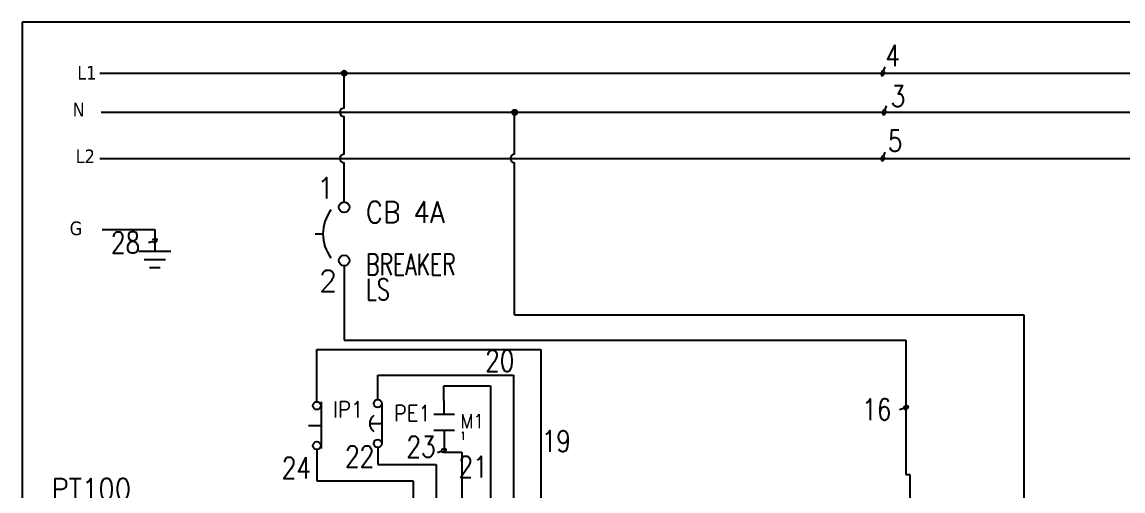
# Model space of a CAD drawing. Header units: millimetres. Extents: x 123.5 to 144.3, y 105.4 to 121.6.
# Drawn here: x 123.51 to 136.42, y 116.09 to 121.59 of the extents above; entities that cross this region are included whole.
import ezdxf
from ezdxf.enums import TextEntityAlignment as Align

# ---------------------------------------------------------------- set-up
doc = ezdxf.new("R2010")
doc.units = ezdxf.units.MM
doc.linetypes.add('HIDDEN2', pattern=[0.1875, 0.125, -0.0625])
for name, color, linetype in [('BLK_12AWG', 7, 'Continuous'), ('DESC', 250, 'Continuous'), ('MISC', 7, 'Continuous'), ('SYMS', 7, 'Continuous'), ('TAGS', 250, 'Continuous'), ('TERMS', 250, 'Continuous'), ('WIREFIXED', 7, 'Continuous'), ('WIRES', 7, 'Continuous'), ('XREFCHILD', 134, 'Continuous')]:
    doc.layers.add(name, color=color, linetype=linetype)
doc.styles.get("Standard").update_dxf_attribs({"font": 'tahoma.ttf'})
doc.styles.add('WD', font='romans.shx')

# ---------------------------------------------------------------- blocks, each defined once
blk = doc.blocks.new('VGND2')
for p, q in [((0.09375, 0), (-0.09375, 0)), ((-0.0625, -0.046875), (0.0625, -0.046875)), ((-0.03125, -0.09375), (0.03125, -0.09375))]:
    blk.add_line(p, q)
at = {"style": 'WD', "flags": 1}
blk.add_attdef('X2TERM01', (0, 0), '', height=0.01, dxfattribs=at)
blk = doc.blocks.new('VCB1')
at = {"linetype": 'HIDDEN2'}
blk.add_line((-0.1712, 0), (-0.125, 0), dxfattribs=at)
for centre in [(0, 0.1562), (0, -0.1562)]:
    blk.add_circle(centre, 0.0312)
blk.add_arc((0.1094, 0), 0.2344, 143.1301, 216.8699)
at = {"style": 'WD'}
for tag, p, width in [('INST', (0.2188, 0.3883), 0.7), ('LOC', (0.2188, 0.2188), 0.7), ('TAG1', (0.1269, 0.0644), 0.9), ('XREF', (0.1287, -0.09), 0.7), ('DESC1', (0.1287, -0.242), 0.7), ('DESC2', (0.1287, -0.3893), 0.7)]:
    blk.add_attdef(tag, p, '', height=0.125, dxfattribs=dict(at, width=width))
at = {"linetype": 'Continuous', "style": 'WD'}
for tag, height, flags, p in [('TERM01', 0.125, 8, (-0.055, 0.2066)), ('CAT', 0.01, 9, (-0.1421, -0.0731)), ('MFG', 0.01, 9, (-0.1421, -0.0881))]:
    blk.add_attdef(tag, text='', height=height, dxfattribs=dict(at, flags=flags)).set_placement(p, align=Align.RIGHT)
at = {"color": 7, "style": 'WD', "flags": 1}
for tag, p in [('X2TERM01', (0, 0.1875)), ('X8TERM02', (0, -0.1875))]:
    blk.add_attdef(tag, p, '', height=0.0125, dxfattribs=at)
at = {"style": 'WD', "width": 0.7}
blk.add_attdef('RATING1', text='', height=0.125, dxfattribs=at).set_placement((-0.1875, 0.0625), align=Align.RIGHT)
at = {"color": 7, "style": 'WD'}
for tag, p in [('X4LINK', (-0.25, 0)), ('X1LINK', (0, 0))]:
    blk.add_attdef(tag, p, '', height=0.01, dxfattribs=at)
at = {"style": 'WD', "flags": 9}
for tag, p in [('FAMILY', (-0.1421, -0.0365)), ('CONTACT', (-0.1288, -0.1291))]:
    blk.add_attdef(tag, text='', height=0.01, dxfattribs=at).set_placement(p, align=Align.RIGHT)
at = {"linetype": 'Continuous', "style": 'WD', "flags": 9}
blk.add_attdef('ASSYCODE', text='', height=0.01, dxfattribs=at).set_placement((-0.1533, -0.1061), align=Align.CENTER)
at = {"linetype": 'Continuous', "style": 'WD', "flags": 8}
blk.add_attdef('TERM02', text='', height=0.125, dxfattribs=at).set_placement((-0.0407, -0.2134), align=Align.TOP_RIGHT)
blk = doc.blocks.new('WDDOT')
for radius in [0.03, 0.0187, 0.00929]:
    blk.add_circle((0, 0), radius)
blk = doc.blocks.new('VPB12')
for p, q in [((0.0335, 0.1849), (0.0335, -0.1801)), ((-0.0644, 0), (0.0335, 0))]:
    blk.add_line(p, q)
for centre in [(0, 0.1562), (0, -0.1562)]:
    blk.add_circle(centre, 0.0312)
at = {"style": 'WD'}
for tag, p, width in [('INST', (0.1269, 0.3902), 0.7), ('LOC', (0.1269, 0.2206), 0.7), ('TAG1', (0.1269, 0.0644), 0.9), ('XREF', (0.1287, -0.09), 0.7), ('DESC1', (0.1287, -0.242), 0.7), ('DESC2', (0.1287, -0.3982), 0.7)]:
    blk.add_attdef(tag, p, '', height=0.125, dxfattribs=dict(at, width=width))
at = {"linetype": 'Continuous', "style": 'WD'}
for tag, height, flags, p in [('TERM01', 0.125, 8, (-0.055, 0.2223)), ('MFG', 0.01, 9, (0.0141, -0.0881)), ('CAT', 0.01, 9, (0.0141, -0.0731))]:
    blk.add_attdef(tag, text='', height=height, dxfattribs=dict(at, flags=flags)).set_placement(p, align=Align.RIGHT)
at = {"color": 7, "style": 'WD', "flags": 1}
for tag, p in [('X2TERM01', (0, 0.1875)), ('X8TERM02', (0, -0.1875))]:
    blk.add_attdef(tag, p, '', height=0.0125, dxfattribs=at)
at = {"color": 7, "style": 'WD'}
for tag, p in [('X4LINK', (-0.125, 0)), ('X1LINK', (0.125, 0))]:
    blk.add_attdef(tag, p, '', height=0.01, dxfattribs=at)
at = {"style": 'WD'}
for tag, flags, p in [('CONTACT', 1, (0.0141, -0.0531)), ('FAMILY', 9, (0.0141, -0.0365))]:
    blk.add_attdef(tag, text='', height=0.01, dxfattribs=dict(at, flags=flags)).set_placement(p, align=Align.RIGHT)
at = {"linetype": 'Continuous', "style": 'WD', "flags": 9}
blk.add_attdef('ASSYCODE', text='', height=0.01, dxfattribs=at).set_placement((-0.001, -0.1054), align=Align.CENTER)
at = {"linetype": 'Continuous', "style": 'WD', "flags": 8}
blk.add_attdef('TERM02', text='', height=0.125, dxfattribs=at).set_placement((-0.0407, -0.2291), align=Align.TOP_RIGHT)
blk = doc.blocks.new('VPB12M')
for p, q in [((0.0343, -0.1562), (0.0343, 0.1562)), ((-0.0646, 0), (0.0343, 0))]:
    blk.add_line(p, q)
for centre in [(0, 0.1562), (0, -0.1562)]:
    blk.add_circle(centre, 0.0312)
blk.add_arc((0.0156, 0), 0.0781, 126.8699, 233.1301)
at = {"style": 'WD'}
for tag, p, width in [('INST', (0.1269, 0.3434), 0.7), ('LOC', (0.1269, 0.1738), 0.7), ('TAG1', (0.1269, 0.0175), 0.9), ('XREF', (0.1287, -0.1369), 0.7), ('DESC1', (0.1287, -0.2889), 0.7), ('DESC2', (0.1287, -0.4451), 0.7)]:
    blk.add_attdef(tag, p, '', height=0.125, dxfattribs=dict(at, width=width))
at = {"linetype": 'Continuous', "style": 'WD'}
for tag, height, flags, p in [('TERM01', 0.125, 8, (-0.055, 0.2066)), ('MFG', 0.01, 9, (-0.1109, -0.0881)), ('CAT', 0.01, 9, (-0.1109, -0.0731))]:
    blk.add_attdef(tag, text='', height=height, dxfattribs=dict(at, flags=flags)).set_placement(p, align=Align.RIGHT)
at = {"color": 7, "style": 'WD', "flags": 1}
for tag, p in [('X2TERM01', (0, 0.1875)), ('X8TERM02', (0, -0.1875))]:
    blk.add_attdef(tag, p, '', height=0.0125, dxfattribs=at)
at = {"color": 7, "style": 'WD'}
for tag, p in [('X4LINK', (-0.1406, 0)), ('X1LINK', (0.125, 0))]:
    blk.add_attdef(tag, p, '', height=0.01, dxfattribs=at)
at = {"style": 'WD'}
for tag, flags, p in [('CONTACT', 1, (-0.1109, -0.0531)), ('FAMILY', 9, (-0.1109, -0.0365))]:
    blk.add_attdef(tag, text='', height=0.01, dxfattribs=dict(at, flags=flags)).set_placement(p, align=Align.RIGHT)
at = {"linetype": 'Continuous', "style": 'WD', "flags": 9}
blk.add_attdef('ASSYCODE', text='', height=0.01, dxfattribs=at).set_placement((-0.1247, -0.1056), align=Align.CENTER)
at = {"linetype": 'Continuous', "style": 'WD', "flags": 8}
blk.add_attdef('TERM02', text='', height=0.125, dxfattribs=at).set_placement((-0.0407, -0.2134), align=Align.TOP_RIGHT)
blk = doc.blocks.new('VVR1TZR')
for p, q in [((0, 0.125), (0, 0.2168)), ((-0.0625, 0.0312), (0.0625, 0.0938)), ((0.0625, 0.0938), (0, 0.125)), ((-0.1406, -0.0312), (-0.1406, 0.0312)), ((-0.1406, 0.0312), (-0.0625, 0)), ((-0.0625, 0), (-0.1406, -0.0312)), ((0.0625, -0.0312), (-0.0625, 0.0312)), ((-0.0625, -0.0938), (0.0625, -0.0312)), ((0, -0.125), (-0.0625, -0.0938)), ((0, -0.125), (0, -0.2168))]:
    blk.add_line(p, q)
for centre in [(0, 0.249), (0, -0.249)]:
    blk.add_circle(centre, 0.0322)
at = {"style": 'WD', "width": 0.7}
for tag, p in [('INST', (0.1562, 0.5599)), ('LOC', (0.1562, 0.3903))]:
    blk.add_attdef(tag, text='', height=0.125, dxfattribs=at).set_placement(p, align=Align.TOP_LEFT)
at = {"linetype": 'Continuous', "style": 'WD', "flags": 8}
for tag, p in [('TERM01', (-0.0625, 0.2812)), ('TERM03', (-0.0781, 0.0469))]:
    blk.add_attdef(tag, text='', height=0.125, dxfattribs=at).set_placement(p, align=Align.RIGHT)
at = {"color": 7, "style": 'WD', "flags": 1}
for tag, p in [('X4TERM01', (-0.0312, 0.25)), ('X2TERM01', (0, 0.2812)), ('X1TERM01', (0.0312, 0.25)), ('X4TERM03', (-0.1406, 0)), ('X4TERM02', (-0.0312, -0.25)), ('X1TERM02', (0.0312, -0.25)), ('X8TERM02', (0, -0.2812))]:
    blk.add_attdef(tag, p, '', height=0.0125, dxfattribs=at)
at = {"style": 'WD'}
for tag, p, width in [('RATING1', (0.1562, 0.1091), 0.9), ('TAG1', (0.1531, -0.0472), 0.9), ('DESC1', (0.1562, -0.2034), 0.7), ('DESC2', (0.1562, -0.3597), 0.7)]:
    blk.add_attdef(tag, p, '', height=0.125, dxfattribs=dict(at, width=width))
at = {"style": 'WD', "flags": 9}
blk.add_attdef('FAMILY', text='', height=0.01, dxfattribs=at).set_placement((-0.2191, -0.0659), align=Align.CENTER)
at = {"linetype": 'Continuous', "style": 'WD', "flags": 9}
blk.add_attdef('ASSYCODE', text='', height=0.01, dxfattribs=at).set_placement((-0.2188, -0.125), align=Align.CENTER)
for tag, p in [('MFG', (-0.2211, -0.0986)), ('CAT', (-0.2211, -0.0835))]:
    blk.add_attdef(tag, text='', height=0.01, dxfattribs=at).set_placement(p, align=Align.MIDDLE)
at = {"linetype": 'Continuous', "style": 'WD', "flags": 8}
blk.add_attdef('TERM02', text='', height=0.125, dxfattribs=at).set_placement((-0.0625, -0.2812), align=Align.TOP_RIGHT)
blk = doc.blocks.new('WD_WNH')
at = {"linetype": 'Continuous', "style": 'WD', "width": 0.8}
blk.add_attdef('WIRENO', text='', height=0.125, dxfattribs=at).set_placement((0, 0.0625), align=Align.CENTER)
at = {"style": 'WD', "flags": 1}
for tag, p in [('W01USER', (0, 0.0781)), ('W02USER', (0, 0.0703)), ('W03USER', (0, 0.0625)), ('W04USER', (0, 0.0547)), ('W05USER', (0, 0.0469)), ('W06USER', (0, 0.0391)), ('W07USER', (0, 0.0312)), ('W08USER', (0, 0.0234)), ('W09USER', (0, 0.0156)), ('W10USER', (0, 0.0078))]:
    blk.add_attdef(tag, text='', height=0.005, dxfattribs=at).set_placement(p, align=Align.CENTER)
blk = doc.blocks.new('WD_WNV')
at = {"style": 'WD', "flags": 1}
for tag, p in [('W01USER', (-0.0625, 0.0938)), ('W02USER', (-0.0625, 0.0859)), ('W03USER', (-0.0625, 0.0781)), ('W04USER', (-0.0625, 0.0703)), ('W05USER', (-0.0625, 0.0625)), ('W06USER', (-0.0625, 0.0547)), ('W07USER', (-0.0625, 0.0469)), ('W08USER', (-0.0625, 0.0391)), ('W09USER', (-0.0625, 0.0312)), ('W10USER', (-0.0625, 0.0234))]:
    blk.add_attdef(tag, text='', height=0.005, dxfattribs=at).set_placement(p, align=Align.CENTER)
at = {"linetype": 'Continuous', "style": 'WD', "width": 0.8}
blk.add_attdef('WIRENO', text='', height=0.125, dxfattribs=at).set_placement((-0.05, 0), align=Align.MIDDLE_RIGHT)
blk = doc.blocks.new('VMS21')
at = {"linetype": 'Continuous'}
for p, q in [((-0.08, 0.0625), (0.08, 0.0625)), ((-0.08, -0.0625), (0.08, -0.0625))]:
    blk.add_line(p, q, dxfattribs=at)
at = {"linetype": 'Continuous', "style": 'WD', "width": 0.9, "flags": 8}
blk.add_attdef('TERM01', text='', height=0.0625, dxfattribs=at).set_placement((-0.0312, 0.125), align=Align.RIGHT)
at = {"style": 'WD'}
for tag, p, height, width in [('INST', (0.125, 0.1785), 0.0625, 0.7), ('LOC', (0.125, 0.0938), 0.0625, 0.7), ('TAG2', (0.1269, -0.045), 0.1094, 0.9), ('XREF', (0.1287, -0.1369), 0.0625, 0.7), ('DESC1', (0.1287, -0.2264), 0.0625, 0.7), ('DESC2', (0.1287, -0.3112), 0.0625, 0.7)]:
    blk.add_attdef(tag, p, '', height=height, dxfattribs=dict(at, width=width))
for tag, p, flags in [('FAMILY', (-0.1808, 0.0031), 9), ('CONTACT', (-0.1808, -0.0135), 1)]:
    blk.add_attdef(tag, p, '', height=0.01, dxfattribs=dict(at, flags=flags))
at = {"color": 7, "style": 'WD'}
for tag, p in [('X4LINK', (-0.1406, 0)), ('X1LINK', (0.125, 0))]:
    blk.add_attdef(tag, p, '', height=0.01, dxfattribs=at)
at = {"color": 7, "style": 'WD', "flags": 1}
for tag, p in [('X2TERM01', (0, 0.0625)), ('X8TERM02', (0, -0.0625))]:
    blk.add_attdef(tag, p, '', height=0.0109, dxfattribs=at)
at = {"linetype": 'Continuous', "style": 'WD', "width": 0.9, "flags": 8}
blk.add_attdef('TERM02', text='', height=0.0625, dxfattribs=at).set_placement((-0.0312, -0.125), align=Align.TOP_RIGHT)

msp = doc.modelspace()

# ---------------------------------------------------------------- linework, layer by layer
at = {"color": 7, "linetype": 'Continuous'}
for p, q in [((144.256, 121.59), (123.506, 121.59)), ((123.506, 121.59), (123.506, 105.405))]:
    msp.add_line(p, q, dxfattribs=at)
at = {"layer": 'BLK_12AWG'}
for p, q in [((124.418, 120.99), (142.793, 120.99)), ((127.286, 120.581), (127.286, 120.99)), ((124.433, 120.531), (142.808, 120.531)), ((127.286, 120.04), (127.286, 120.481)), ((124.418, 119.99), (142.793, 119.99)), ((127.286, 119.48), (127.286, 119.94))]:
    msp.add_line(p, q, dxfattribs=at)
for centre in [(127.286, 120.531), (127.286, 119.99)]:
    msp.add_arc(centre, 0.05, 90, 270, dxfattribs=at)
at = {"layer": 'WIREFIXED'}
for points in [[(133.631, 121.065), (133.616, 121.02), (133.596, 121.01), (133.586, 120.98), (133.596, 120.96), (133.616, 120.97), (133.625, 121), (133.621, 121.01)], [(133.645, 120.606), (133.63, 120.561), (133.611, 120.551), (133.601, 120.521), (133.611, 120.501), (133.63, 120.511), (133.64, 120.541), (133.635, 120.551)], [(133.631, 120.065), (133.616, 120.02), (133.596, 120.01), (133.586, 119.98), (133.596, 119.96), (133.616, 119.97), (133.625, 120), (133.621, 120.01)], [(124.988, 119.002), (125.033, 119.017), (125.053, 119.007), (125.083, 119.017), (125.093, 119.037), (125.073, 119.047), (125.043, 119.037), (125.038, 119.027)], [(133.803, 117.044), (133.848, 117.059), (133.868, 117.049), (133.898, 117.059), (133.908, 117.079), (133.888, 117.089), (133.858, 117.079), (133.853, 117.069)], [(128.379, 116.54), (128.425, 116.555), (128.444, 116.545), (128.474, 116.555), (128.484, 116.575), (128.464, 116.585), (128.434, 116.575), (128.429, 116.565)]]:
    msp.add_lwpolyline(points, dxfattribs=at)
at = {"layer": 'WIRES'}
for p, q in [((129.286, 120.04), (129.286, 120.531)), ((129.286, 118.155), (129.286, 119.94)), ((124.447, 119.158), (125.063, 119.158)), ((125.063, 119.158), (125.063, 118.897)), ((127.286, 118.73), (127.286, 117.856)), ((129.286, 118.155), (135.26, 118.155)), ((135.26, 118.155), (135.26, 113.31)), ((127.286, 117.856), (133.878, 117.856)), ((133.878, 117.856), (133.878, 116.283)), ((126.965, 117.136), (126.965, 117.748)), ((126.965, 117.748), (129.592, 117.748)), ((129.592, 117.748), (129.592, 115.476)), ((127.679, 117.161), (127.679, 117.449)), ((127.679, 117.449), (129.274, 117.449)), ((129.274, 117.449), (129.274, 115.428)), ((128.454, 117.151), (128.454, 117.321)), ((128.454, 117.321), (129.003, 117.321)), ((129.003, 117.321), (129.003, 115.396)), ((128.459, 116.989), (128.459, 117.151)), ((128.459, 116.801), (128.459, 116.542)), ((126.965, 116.574), (126.965, 116.208)), ((127.679, 116.599), (127.679, 116.399)), ((128.454, 116.542), (128.668, 116.542)), ((128.668, 116.542), (128.668, 115.444)), ((127.679, 116.399), (128.366, 116.399)), ((128.366, 116.399), (128.366, 115.46)), ((133.878, 116.283), (133.923, 116.283)), ((133.923, 116.283), (133.923, 114.837)), ((126.965, 116.208), (128.095, 116.208)), ((128.095, 116.208), (128.095, 115.444))]:
    msp.add_line(p, q, dxfattribs=at)
msp.add_arc((129.286, 119.99), 0.05, 90, 270, dxfattribs=at)

# ---------------------------------------------------------------- block references
at = {"layer": 'SYMS'}
for p in [(127.286, 120.99), (129.286, 120.531)]:
    msp.add_blockref('WDDOT', p, dxfattribs=at)
ref = msp.add_blockref('VCB1', (127.286, 119.105), dxfattribs=dict(at, xscale=2, yscale=2, zscale=2))
ref.add_attrib('DESC2', 'LS', (127.543, 118.326), dxfattribs={"layer": 'DESC', "height": 0.25, "style": 'WD', "width": 0.7})
ref.add_attrib('DESC1', 'BREAKER', (127.543, 118.621), dxfattribs={"layer": 'DESC', "height": 0.25, "style": 'WD', "width": 0.7})
ref.add_attrib('TAG1', 'CB 4A', (127.54, 119.234), dxfattribs={"layer": 'TAGS', "height": 0.25, "style": 'WD', "width": 0.9})
ref.add_attrib('TERM02', '2', dxfattribs={"layer": 'TERMS', "linetype": 'Continuous', "height": 0.25, "style": 'WD', "flags": 8}).set_placement((127.204, 118.678), align=Align.TOP_RIGHT)
ref.add_attrib('TERM01', '1', dxfattribs={"layer": 'TERMS', "linetype": 'Continuous', "height": 0.25, "style": 'WD', "flags": 8}).set_placement((127.176, 119.518), align=Align.RIGHT)
at = {"layer": 'SYMS', "xscale": 2, "yscale": 2, "zscale": 2}
msp.add_blockref('VGND2', (125.063, 118.897), dxfattribs=at)
at = {"layer": 'SYMS'}
ref = msp.add_blockref('VPB12', (126.965, 116.855), dxfattribs=dict(at, xscale=1.5, yscale=1.5, zscale=1.5))
ref.add_attrib('TAG1', 'IP1', (127.155, 116.951), dxfattribs={"layer": 'TAGS', "height": 0.1875, "style": 'WD', "width": 0.9})
ref = msp.add_blockref('VPB12M', (127.679, 116.88), dxfattribs=dict(at, xscale=1.5, yscale=1.5, zscale=1.5))
ref.add_attrib('TAG1', 'PE1', (127.869, 116.906), dxfattribs={"layer": 'TAGS', "height": 0.1875, "style": 'WD', "width": 0.9})
ref = msp.add_blockref('VMS21', (128.459, 116.895), dxfattribs=dict(at, xscale=1.5, yscale=1.5, zscale=1.5))
ref.add_attrib('XREF', '1', (128.652, 116.69), dxfattribs={"layer": 'XREFCHILD', "height": 0.0938, "style": 'WD', "width": 0.7})
ref.add_attrib('TAG2', 'M1', (128.65, 116.827), dxfattribs={"layer": 'TAGS', "height": 0.1641, "style": 'WD', "width": 0.9})
ref = msp.add_blockref('VVR1TZR', (124.065, 114.738), dxfattribs=dict(at, xscale=2, yscale=2, zscale=2))
ref.add_attrib('RATING1', 'OHMS', (123.929, 115.615), dxfattribs={"layer": 'MISC', "height": 0.25, "style": 'WD', "width": 0.9})
ref.add_attrib('TAG1', 'PT100', (123.851, 115.986), dxfattribs={"layer": 'TAGS', "height": 0.25, "style": 'WD', "width": 0.9})
at = {"layer": 'WIREFIXED'}
ref = msp.add_blockref('WD_WNH', (133.606, 120.99), dxfattribs=dict(at, xscale=2, yscale=2, zscale=2))
ref.add_attrib('WIRENOF', '4', dxfattribs={"linetype": 'Continuous', "height": 0.25, "style": 'WD', "width": 0.8}).set_placement((133.72, 120.998), align=Align.BOTTOM_CENTER)
ref = msp.add_blockref('WD_WNH', (133.62, 120.531), dxfattribs=dict(at, xscale=2, yscale=2, zscale=2))
ref.add_attrib('WIRENOF', '3', dxfattribs={"linetype": 'Continuous', "height": 0.25, "style": 'WD', "width": 0.8}).set_placement((133.785, 120.519), align=Align.BOTTOM_CENTER)
ref = msp.add_blockref('WD_WNH', (133.606, 119.99), dxfattribs=dict(at, xscale=2, yscale=2, zscale=2))
ref.add_attrib('WIRENOF', '5', dxfattribs={"linetype": 'Continuous', "height": 0.25, "style": 'WD', "width": 0.8}).set_placement((133.751, 119.995), align=Align.BOTTOM_CENTER)
ref = msp.add_blockref('WD_WNV', (125.063, 119.027), dxfattribs=dict(at, xscale=2, yscale=2, zscale=2))
ref.add_attrib('WIRENOF', '28', dxfattribs={"linetype": 'Continuous', "height": 0.25, "style": 'WD', "width": 0.8}).set_placement((124.892, 119.003), align=Align.MIDDLE_RIGHT)
ref = msp.add_blockref('WD_WNV', (129.102, 117.514), dxfattribs=dict(at, xscale=2, yscale=2, zscale=2))
ref.add_attrib('WIRENOF', '20', dxfattribs={"linetype": 'Continuous', "height": 0.25, "style": 'WD', "width": 0.8}).set_placement((129.283, 117.615), align=Align.MIDDLE_RIGHT)
ref = msp.add_blockref('WD_WNV', (133.878, 117.069), dxfattribs=dict(at, xscale=2, yscale=2, zscale=2))
ref.add_attrib('WIRENOF', '16', dxfattribs={"linetype": 'Continuous', "height": 0.25, "style": 'WD', "width": 0.8}).set_placement((133.707, 117.046), align=Align.MIDDLE_RIGHT)
ref = msp.add_blockref('WD_WNV', (129.592, 116.612), dxfattribs=dict(at, xscale=2, yscale=2, zscale=2))
ref.add_attrib('WIRENOF', '19', dxfattribs={"linetype": 'Continuous', "height": 0.25, "style": 'WD', "width": 0.8}).set_placement((129.946, 116.674), align=Align.MIDDLE_RIGHT)
ref = msp.add_blockref('WD_WNV', (128.44, 116.468), dxfattribs=dict(at, xscale=2, yscale=2, zscale=2))
ref.add_attrib('WIRENOF', '23', dxfattribs={"linetype": 'Continuous', "height": 0.25, "style": 'WD', "width": 0.8}).set_placement((128.359, 116.608), align=Align.MIDDLE_RIGHT)
ref = msp.add_blockref('WD_WNV', (128.684, 116.169), dxfattribs=dict(at, xscale=2, yscale=2, zscale=2))
ref.add_attrib('WIRENOF', '22', dxfattribs={"linetype": 'Continuous', "height": 0.25, "style": 'WD', "width": 0.8}).set_placement((127.639, 116.492), align=Align.MIDDLE_RIGHT)
ref = msp.add_blockref('WD_WNH', (127.53, 116.208), dxfattribs=dict(at, xscale=2, yscale=2, zscale=2))
ref.add_attrib('WIRENOF', '24', dxfattribs={"linetype": 'Continuous', "height": 0.25, "style": 'WD', "width": 0.8}).set_placement((126.725, 116.159), align=Align.BOTTOM_CENTER)
ref = msp.add_blockref('WD_WNV', (129.018, 116.006), dxfattribs=dict(at, xscale=2, yscale=2, zscale=2))
ref.add_attrib('WIRENOF', '21', dxfattribs={"linetype": 'Continuous', "height": 0.25, "style": 'WD', "width": 0.8}).set_placement((128.97, 116.373), align=Align.MIDDLE_RIGHT)

# ---------------------------------------------------------------- texts
at = {"char_height": 0.16, "attachment_point": 1}
for s, insert in [('L1', (124.154, 121.075)), ('N', (124.099, 120.643)), ('L2', (124.135, 120.095)), ('G', (124.065, 119.25))]:
    msp.add_mtext_dynamic_manual_height_columns(s, width=0.37194, gutter_width=0.05, heights=[0], dxfattribs=dict(at, insert=insert))

doc.saveas('drawing.dxf')
